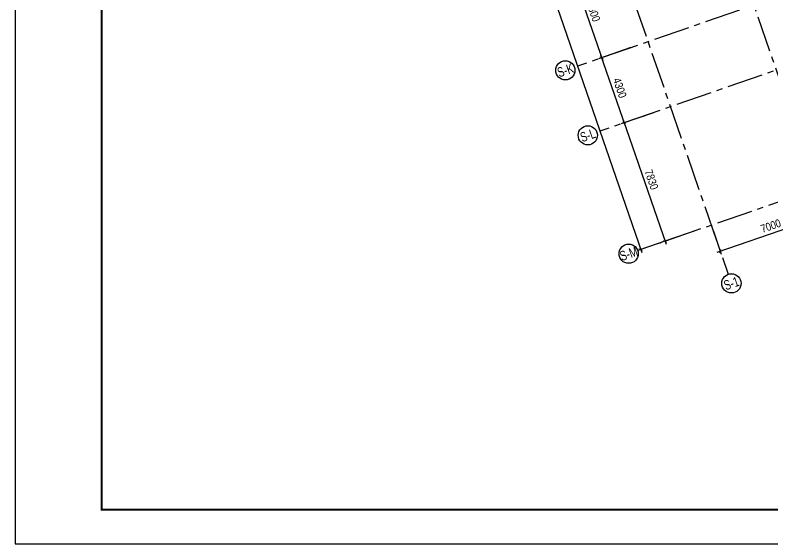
# Model space of a CAD drawing. Header units: millimetres. Extents: x -340714 to 2967022, y -655653 to 62.
# Drawn here: x 1040509 to 1087862, y -189343 to -156294 of the extents above; entities that cross this region are included whole.
import ezdxf
from ezdxf.enums import TextEntityAlignment as Align

# ---------------------------------------------------------------- set-up
doc = ezdxf.new("R2010")
doc.units = ezdxf.units.MM
doc.header["$LTSCALE"] = 100
doc.header["$PDMODE"] = 32
doc.header["$PDSIZE"] = 2.5
doc.linetypes.add('CENTER2', pattern=[1.125, 0.75, -0.125, 0.125, -0.125])
for name, color, linetype in [('ccu11-Dim', 8, 'Continuous'), ('ccu12-Truc', 13, 'CENTER2'), ('KT-Dim', 8, 'Continuous'), ('Xref_ST_MBDV Cot vach 30.7.2022|Xref_ST_MBDV Cot vach 30.7.2022|Xref_ST_MBDV Cot vach 30.7.2022|Xref_ST_MBDV Cot vach 30.7.2022|A-GRID-SYM', 50, 'Continuous')]:
    doc.layers.add(name, color=color, linetype=linetype)
doc.layers.add('KT-Net thay', color=7, linetype='Continuous', lineweight=15)
doc.styles.add('Arial Narrow', font='ARIALN.TTF')
doc.styles.add('HBA-Text', font='GOTHIC.TTF')
doc.dimstyles.new('ccu12-200', dxfattribs={"dimscale": 200, "dimtxt": 2.5, "dimasz": 1, "dimexe": 1, "dimexo": 2, "dimgap": 1, "dimtad": 1, "dimdec": 0, "dimrnd": 5, "dimdsep": 46, "dimtxsty": 'Arial Narrow', "dimblk": 'ARCHTICK', "dimcen": -1, "dimdle": 1, "dimclrd": 256, "dimclre": 256, "dimclrt": 3, "dimadec": 0, "dimazin": 2, "dimtfac": 0.1, "dimtdec": 0, "dimtmove": 0, "dimatfit": 1, "dimldrblk": 'ARCHTICK', "dimfxl": 1, "dimtvp": 0.833333, "dimtolj": 1, "dimtzin": 12, "dimarcsym": 0})

# ---------------------------------------------------------------- blocks, each defined once
blk = doc.blocks.new('Khung ten_A1', base_point=(-3406704, 253379))
at = {"layer": 'Defpoints', "color": 1}
blk.add_lwpolyline([(84100, 0), (84100, 59471), (0, 59471), (0, 0)], close=True, dxfattribs=at)
at = {"layer": 'KT-Net thay', "const_width": 60}
blk.add_lwpolyline([(2700, 1071), (83100, 1071), (83100, 58471), (2700, 58471)], close=True, dxfattribs=at)
blk = doc.blocks.new('GRID-SYM-flat-90')
at = {"layer": 'Xref_ST_MBDV Cot vach 30.7.2022|Xref_ST_MBDV Cot vach 30.7.2022|Xref_ST_MBDV Cot vach 30.7.2022|Xref_ST_MBDV Cot vach 30.7.2022|A-GRID-SYM'}
blk.add_circle((0, 0, 0), 900, dxfattribs=at)
at = {"layer": 'Xref_ST_MBDV Cot vach 30.7.2022|Xref_ST_MBDV Cot vach 30.7.2022|Xref_ST_MBDV Cot vach 30.7.2022|Xref_ST_MBDV Cot vach 30.7.2022|A-GRID-SYM', "style": 'HBA-Text'}
blk.add_attdef('GRID', text='', height=900, rotation=19.04714, dxfattribs=at).set_placement((0, 0, 0), align=Align.MIDDLE_CENTER)
blk = doc.blocks.new('GRID-SYM-flat-104')
at = {"layer": 'Xref_ST_MBDV Cot vach 30.7.2022|Xref_ST_MBDV Cot vach 30.7.2022|Xref_ST_MBDV Cot vach 30.7.2022|Xref_ST_MBDV Cot vach 30.7.2022|A-GRID-SYM'}
blk.add_circle((0, 0, 0), 900, dxfattribs=at)
at = {"layer": 'Xref_ST_MBDV Cot vach 30.7.2022|Xref_ST_MBDV Cot vach 30.7.2022|Xref_ST_MBDV Cot vach 30.7.2022|Xref_ST_MBDV Cot vach 30.7.2022|A-GRID-SYM', "style": 'HBA-Text'}
blk.add_attdef('GRID', text='', height=900, rotation=19.04714, dxfattribs=at).set_placement((0, 0, 0), align=Align.MIDDLE_CENTER)
blk = doc.blocks.new('_ARCHTICK')
at = {"color": 0, "linetype": 'ByBlock', "const_width": 0.15}
blk.add_lwpolyline([(-0.5, -0.5), (0.5, 0.5)], dxfattribs=at)
blk = doc.blocks.new('*D1013')
at = {"layer": 'Defpoints', "color": 0, "transparency": 16777216}
for p in [(306861, -58345, 0), (323836, -104143), (320491, -105298)]:
    blk.add_point(p, dxfattribs=at)
at = {"layer": 'KT-Dim', "lineweight": -2, "transparency": 16777216}
for p, q in [((306483, -58476), (304366, -59206)), ((304490, -58952), (320556, -105487)), ((323458, -104273), (320302, -105363))]:
    blk.add_line(p, q, dxfattribs=at)
at = {"layer": 'KT-Dim', "lineweight": -2, "transparency": 16777216, "xscale": 200, "yscale": 200, "zscale": 200}
for p, rotation in [((304555, -59141), 109.0471379637702), ((320491, -105298), 289.0471379637702)]:
    blk.add_blockref('_ARCHTICK', p, dxfattribs=dict(at, rotation=rotation))
at = {"layer": 'KT-Dim', "color": 3, "transparency": 16777216, "insert": (312954, -82071), "char_height": 500, "attachment_point": 5, "rotation": 289.0471, "style": 'Arial Narrow'}
blk.add_mtext('\\A1;48830', dxfattribs=at)
blk = doc.blocks.new('*D1016')
at = {"layer": 'Defpoints', "color": 0, "transparency": 16777216}
for p in [(318361, -87065, 0), (320256, -92546, 0), (318043, -93310)]:
    blk.add_point(p, dxfattribs=at)
at = {"layer": 'KT-Dim', "lineweight": -2, "transparency": 16777216}
for p, q in [((317983, -87195), (315961, -87893)), ((316085, -87639), (318108, -93500)), ((319877, -92677), (317854, -93376))]:
    blk.add_line(p, q, dxfattribs=at)
at = {"layer": 'KT-Dim', "lineweight": -2, "transparency": 16777216, "xscale": 200, "yscale": 200, "zscale": 200}
for p, rotation in [((316150, -87828), 109.0471379637702), ((318043, -93310), 289.0471379637702)]:
    blk.add_blockref('_ARCHTICK', p, dxfattribs=dict(at, rotation=rotation))
at = {"layer": 'KT-Dim', "color": 3, "transparency": 16777216, "insert": (317527, -90421), "char_height": 500, "attachment_point": 5, "rotation": 289.0471, "style": 'Arial Narrow'}
blk.add_mtext('\\A1;5800', dxfattribs=at)
blk = doc.blocks.new('*D1017')
at = {"layer": 'Defpoints', "color": 0, "transparency": 16777216}
for p in [(320256, -92546, 0), (321659, -96611, 0), (319448, -97374)]:
    blk.add_point(p, dxfattribs=at)
at = {"layer": 'KT-Dim', "lineweight": -2, "transparency": 16777216}
for p, q in [((319877, -92677), (317856, -93375)), ((317979, -93121), (319513, -97563)), ((321281, -96742), (319259, -97440))]:
    blk.add_line(p, q, dxfattribs=at)
at = {"layer": 'KT-Dim', "lineweight": -2, "transparency": 16777216, "xscale": 200, "yscale": 200, "zscale": 200}
for p, rotation in [((318045, -93310), 109.0471379637702), ((319448, -97374), 289.0471379637702)]:
    blk.add_blockref('_ARCHTICK', p, dxfattribs=dict(at, rotation=rotation))
at = {"layer": 'KT-Dim', "color": 3, "transparency": 16777216, "insert": (319177, -95193), "char_height": 500, "attachment_point": 5, "rotation": 289.0471, "style": 'Arial Narrow'}
blk.add_mtext('\\A1;4300', dxfattribs=at)
blk = doc.blocks.new('*D1018')
at = {"layer": 'Defpoints', "color": 0, "transparency": 16777216}
for p in [(321659, -96611, 0), (324214, -104012, 0), (322003, -104776)]:
    blk.add_point(p, dxfattribs=at)
at = {"layer": 'KT-Dim', "lineweight": -2, "transparency": 16777216}
for p, q in [((321281, -96742), (319259, -97440)), ((319383, -97185), (322069, -104965)), ((323836, -104143), (321814, -104841))]:
    blk.add_line(p, q, dxfattribs=at)
at = {"layer": 'KT-Dim', "lineweight": -2, "transparency": 16777216, "xscale": 200, "yscale": 200, "zscale": 200}
for p, rotation in [((319448, -97374), 109.0471379637702), ((322003, -104776), 289.0471379637702)]:
    blk.add_blockref('_ARCHTICK', p, dxfattribs=dict(at, rotation=rotation))
at = {"layer": 'KT-Dim', "color": 3, "transparency": 16777216, "insert": (321156, -100926), "char_height": 500, "attachment_point": 5, "rotation": 289.0471, "style": 'Arial Narrow'}
blk.add_mtext('\\A1;7830', dxfattribs=at)
blk = doc.blocks.new('GRID-SYM-flat-103')
at = {"layer": 'Xref_ST_MBDV Cot vach 30.7.2022|Xref_ST_MBDV Cot vach 30.7.2022|Xref_ST_MBDV Cot vach 30.7.2022|Xref_ST_MBDV Cot vach 30.7.2022|A-GRID-SYM'}
blk.add_circle((0, 0, 0), 900, dxfattribs=at)
at = {"layer": 'Xref_ST_MBDV Cot vach 30.7.2022|Xref_ST_MBDV Cot vach 30.7.2022|Xref_ST_MBDV Cot vach 30.7.2022|Xref_ST_MBDV Cot vach 30.7.2022|A-GRID-SYM', "style": 'HBA-Text'}
blk.add_attdef('GRID', text='', height=900, rotation=19.04714, dxfattribs=at).set_placement((0, 0, 0), align=Align.MIDDLE_CENTER)
blk = doc.blocks.new('*D1043')
at = {"layer": 'Defpoints', "color": 0, "transparency": 16777216}
for p in [(331515, -101492), (332074, -103111), (324898, -103776)]:
    blk.add_point(p, dxfattribs=at)
at = {"layer": 'KT-Dim', "lineweight": -2, "transparency": 16777216}
for p, q in [((331645, -101870), (332139, -103300)), ((325268, -105460), (332263, -103045)), ((325029, -104154), (325522, -105584))]:
    blk.add_line(p, q, dxfattribs=at)
at = {"layer": 'KT-Dim', "lineweight": -2, "transparency": 16777216, "xscale": 200, "yscale": 200, "zscale": 200}
for p, rotation in [((332074, -103111), 19.04713796363416), ((325457, -105395), 199.0471379636342)]:
    blk.add_blockref('_ARCHTICK', p, dxfattribs=dict(at, rotation=rotation))
at = {"layer": 'KT-Dim', "color": 3, "transparency": 16777216, "insert": (328617, -103823), "char_height": 500, "attachment_point": 5, "rotation": 19.0471, "style": 'Arial Narrow'}
blk.add_mtext('\\A1;7000', dxfattribs=at)
blk = doc.blocks.new('Grid-ST-flat-3')
at = {"layer": 'ccu12-Truc', "ltscale": 30}
for p, q in [((313485.4, -49270.1), (332574.6, -104561.6)), ((306868.6, -51554.5), (325957.9, -106846)), ((368131.1, -76017.5), (316532.3, -93831.9)), ((369534.4, -80082.1), (317935.6, -97896.5)), ((362499.4, -90794.4), (320490.9, -105297.8))]:
    blk.add_line(p, q, dxfattribs=at)
at = {"layer": 'KT-Dim'}
ref = blk.add_blockref('GRID-SYM-flat-90', (315776.1, -94093, 0), dxfattribs=dict(at, xscale=0.6666666666666666, yscale=0.6666666666666666, zscale=0.6666666666666666))
ref.add_attrib('GRID', 'S-K', dxfattribs={"layer": 'Xref_ST_MBDV Cot vach 30.7.2022|Xref_ST_MBDV Cot vach 30.7.2022|Xref_ST_MBDV Cot vach 30.7.2022|Xref_ST_MBDV Cot vach 30.7.2022|A-GRID-SYM', "height": 600, "rotation": 19, "style": 'HBA-Text', "width": 0.75}).set_placement((315776.1, -94093, 0), align=Align.MIDDLE_CENTER)
ref = blk.add_blockref('GRID-SYM-flat-104', (317179.4, -98157.6, 0), dxfattribs=dict(at, xscale=0.6666666666666666, yscale=0.6666666666666666, zscale=0.6666666666666666))
ref.add_attrib('GRID', 'S-L', dxfattribs={"layer": 'Xref_ST_MBDV Cot vach 30.7.2022|Xref_ST_MBDV Cot vach 30.7.2022|Xref_ST_MBDV Cot vach 30.7.2022|Xref_ST_MBDV Cot vach 30.7.2022|A-GRID-SYM', "height": 600, "rotation": 19, "style": 'HBA-Text', "width": 0.75}).set_placement((317179.4, -98157.6, 0), align=Align.MIDDLE_CENTER)
ref = blk.add_blockref('GRID-SYM-flat-104', (319734.7, -105558.9, 0), dxfattribs=dict(at, xscale=0.6666666666666666, yscale=0.6666666666666666, zscale=0.6666666666666666))
ref.add_attrib('GRID', 'S-M', dxfattribs={"layer": 'Xref_ST_MBDV Cot vach 30.7.2022|Xref_ST_MBDV Cot vach 30.7.2022|Xref_ST_MBDV Cot vach 30.7.2022|Xref_ST_MBDV Cot vach 30.7.2022|A-GRID-SYM', "height": 600, "rotation": 19, "style": 'HBA-Text', "width": 0.75}).set_placement((319734.7, -105558.9, 0), align=Align.MIDDLE_CENTER)
ref = blk.add_blockref('GRID-SYM-flat-103', (326153.7, -107413.2, 0), dxfattribs=dict(at, xscale=0.6666666666666666, yscale=0.6666666666666666, zscale=0.6666666666666666))
ref.add_attrib('GRID', 'S-1', dxfattribs={"layer": 'Xref_ST_MBDV Cot vach 30.7.2022|Xref_ST_MBDV Cot vach 30.7.2022|Xref_ST_MBDV Cot vach 30.7.2022|Xref_ST_MBDV Cot vach 30.7.2022|A-GRID-SYM', "height": 600, "rotation": 19, "style": 'HBA-Text', "width": 0.75}).set_placement((326153.7, -107413.2, 0), align=Align.MIDDLE_CENTER)
for base, p1, p2, angle, picture, middle in [((320490.9, -105297.8, 0), (306860.8, -58345.3), (323836, -104142.9, 0), 109.04714, '*D1013', (312953.5, -82070.9, 0)), ((318042.7, -93310.5, 0), (318360.7, -87064.7), (320255.6, -92546.5), 109.04714, '*D1016', (317526.7, -90420.6, 0)), ((319448, -97374.3, 0), (320255.6, -92546.5), (321658.8, -96611), 109.04714, '*D1017', (319176.8, -95193.5, 0)), ((322003.3, -104775.6, 0), (321658.8, -96611), (324214.1, -104012.4), 109.04714, '*D1018', (321156, -100926.4, 0)), ((332073.7, -103110.7), (324898.1, -103776.2), (331514.8, -101491.8), 19.04714, '*D1043', (328616.8, -103822.6))]:
    dim = blk.add_linear_dim(base=base, p1=p1, p2=p2, angle=angle, dimstyle='ccu12-200', dxfattribs=at)
    dim.commit()
    dim.dimension.update_dxf_attribs({"geometry": picture, "text_midpoint": middle})

msp = doc.modelspace()

# ---------------------------------------------------------------- block references
msp.add_blockref('Grid-ST-flat-3', (759118.7, -65648.1))
at = {"layer": 'ccu11-Dim', "xscale": 2.000000000621877, "yscale": 2.000000000621877, "zscale": 2.000000000621877}
msp.add_blockref('Khung ten_A1', (-5772899.7, 317416.3), dxfattribs=at)

doc.saveas('drawing.dxf')
